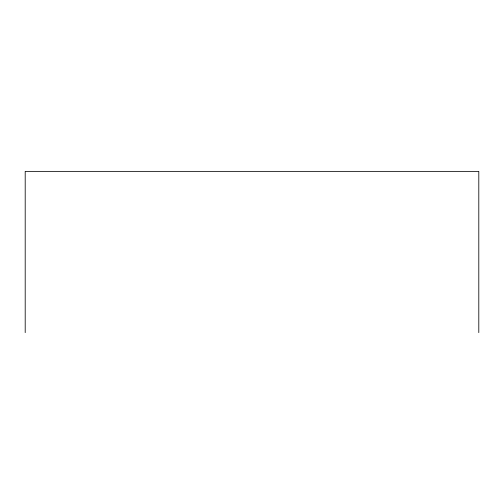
<?xml version="1.0" encoding="UTF-8"?>
<svg xmlns="http://www.w3.org/2000/svg" width="504" height="504" viewBox="0 0 504 504"><rect width="100%" height="100%" fill="white"/><g stroke="black" fill="none" stroke-linecap="round" stroke-linejoin="round"><path stroke-width="0.76" d="M478.8 332.627L478.8 171.373L25.2 171.373L25.2 332.627"/></g></svg>
